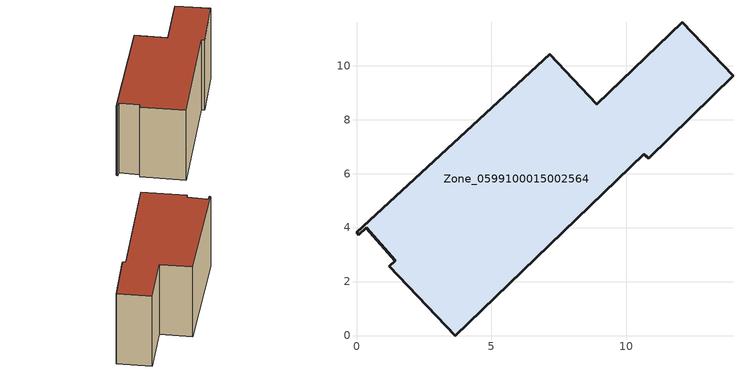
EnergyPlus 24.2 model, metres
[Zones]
Zone_0599100015002564
 floor ground (C_G): 0.09,3.74 0,3.83 7.17,10.43 8.9,8.57 12.07,11.6 13.95,9.63 10.83,6.56 10.64,6.71 3.67,0 1.22,2.56 1.44,2.78 0.35,3.99 z0.87
 wall outside (C_F): 10.83,6.56 13.95,9.63 12.07,11.6 8.9,8.57 7.17,10.43 0,3.83 0.09,3.74 0.35,3.99 1.44,2.78 1.22,2.56 3.67,0 10.64,6.71 10.83,6.56 z0.87:7.12
 roof outside (C_R): 7.17,10.43 0,3.83 0.09,3.74 0.35,3.99 1.44,2.78 1.22,2.56 3.67,0 10.64,6.71 10.83,6.56 13.95,9.63 12.07,11.6 8.9,8.57 z7.12
[BUILDING]
Pand.0599100015002564: North Axis=0; Terrain=City; Loads Convergence Tolerance Value=0.04; Temperature Convergence Tolerance Value=0.4; Solar Distribution=FullExterior; Maximum Number of Warmup Days=25; Minimum Number of Warmup Days=1
[Site:Location]
Rotterdam.The.Hague.AP_ZH_NLD Design_Conditions: Latitude=51.96; Longitude=4.45; Time Zone=1; Elevation=-4.5
[SITE:GROUNDTEMPERATURE:BUILDINGSURFACE]
18, 18, 18, 18, 18, 18, 18, 18, 18, 18, 18, 18
[MATERIAL] Thermal Absorptance=0.9; Solar Absorptance=0.7; Visible Absorptance=0.7
Name | Roughness | Thickness | Conductivity | Density | Specific Heat
G.TI.1975-1991 | MediumSmooth | 0.15 | 0.288461 | 540 | 1210
F.TI.1975-1991 | Rough | 0.3 | 0.230769 | 1920 | 840
R.TI.1975-1991 | MediumRough | 0.2 | 0.153846 | 1500 | 1000
[CONSTRUCTION]
C_G: G.TI.1975-1991
C_F: F.TI.1975-1991
C_R: R.TI.1975-1991
[ZONE]
Zone_0599100015002564: Type=1; Multiplier=1; Ceiling Height=Autocalculate; Volume=Autocalculate; Floor Area=autocalculate; Part of Total Floor Area=Yes
[ZONEINFILTRATION:DESIGNFLOWRATE]
Infil_Zone_0599100015002564: Zone or ZoneList or Space or SpaceList=Zone_0599100015002564; Schedule=AlwaysOn; Design Flow Rate Calculation Method=Flow/Area; Flow Rate per Floor Area=0.003; Constant Term Coefficient=1; Temperature Term Coefficient=0; Velocity Term Coefficient=0; Velocity Squared Term Coefficient=0
[HVACTEMPLATE:ZONE:IDEALLOADSAIRSYSTEM]
Zone_0599100015002564: Maximum Heating Supply Air Temperature=50; Minimum Cooling Supply Air Temperature=13; Maximum Heating Supply Air Humidity Ratio=0.0156; Minimum Cooling Supply Air Humidity Ratio=0.0077; Heating Limit=NoLimit; Cooling Limit=NoLimit; Dehumidification Control Type=ConstantSensibleHeatRatio; Cooling Sensible Heat Ratio=0.7; Dehumidification Setpoint=60; Humidification Control Type=None; Humidification Setpoint=30; Outdoor Air Method=None; Outdoor Air Flow Rate per Person=0.00944; Outdoor Air Flow Rate per Zone Floor Area=0; Outdoor Air Flow Rate per Zone=0; Demand Controlled Ventilation Type=None; Outdoor Air Economizer Type=NoEconomizer; Heat Recovery Type=None; Sensible Heat Recovery Effectiveness=0.7; Latent Heat Recovery Effectiveness=0.65
[ZONECONTROL:THERMOSTAT]
ThermostatControl_Zone_0599100015002564: Zone or ZoneList=Zone_0599100015002564; Control Type Schedule=DualSetpointControlType; Control 1=Thermostat_Zone_0599100015002564; Temperature Difference Between Cutout And Setpoint=0
[THERMOSTATSETPOINT:DUALSETPOINT]
Thermostat_Zone_0599100015002564: Heating Setpoint Temperature Schedule=HeatingSetpoint_Zone_0599100015002564; Cooling Setpoint Temperature Schedule=CoolingSetpoint_Zone_0599100015002564
[SCHEDULE:COMPACT]
HeatingSetpoint_Zone_0599100015002564: Through: 12/31, For: AllDays, Until: 24:00, 21
CoolingSetpoint_Zone_0599100015002564: Through: 12/31, For: AllDays, Until: 24:00, 24
DualSetpointControlType: Through: 12/31, For: AllDays, Until: 24:00, 4
AlwaysOn: Through: 12/31, For: AllDays, Until: 24:00, 1
